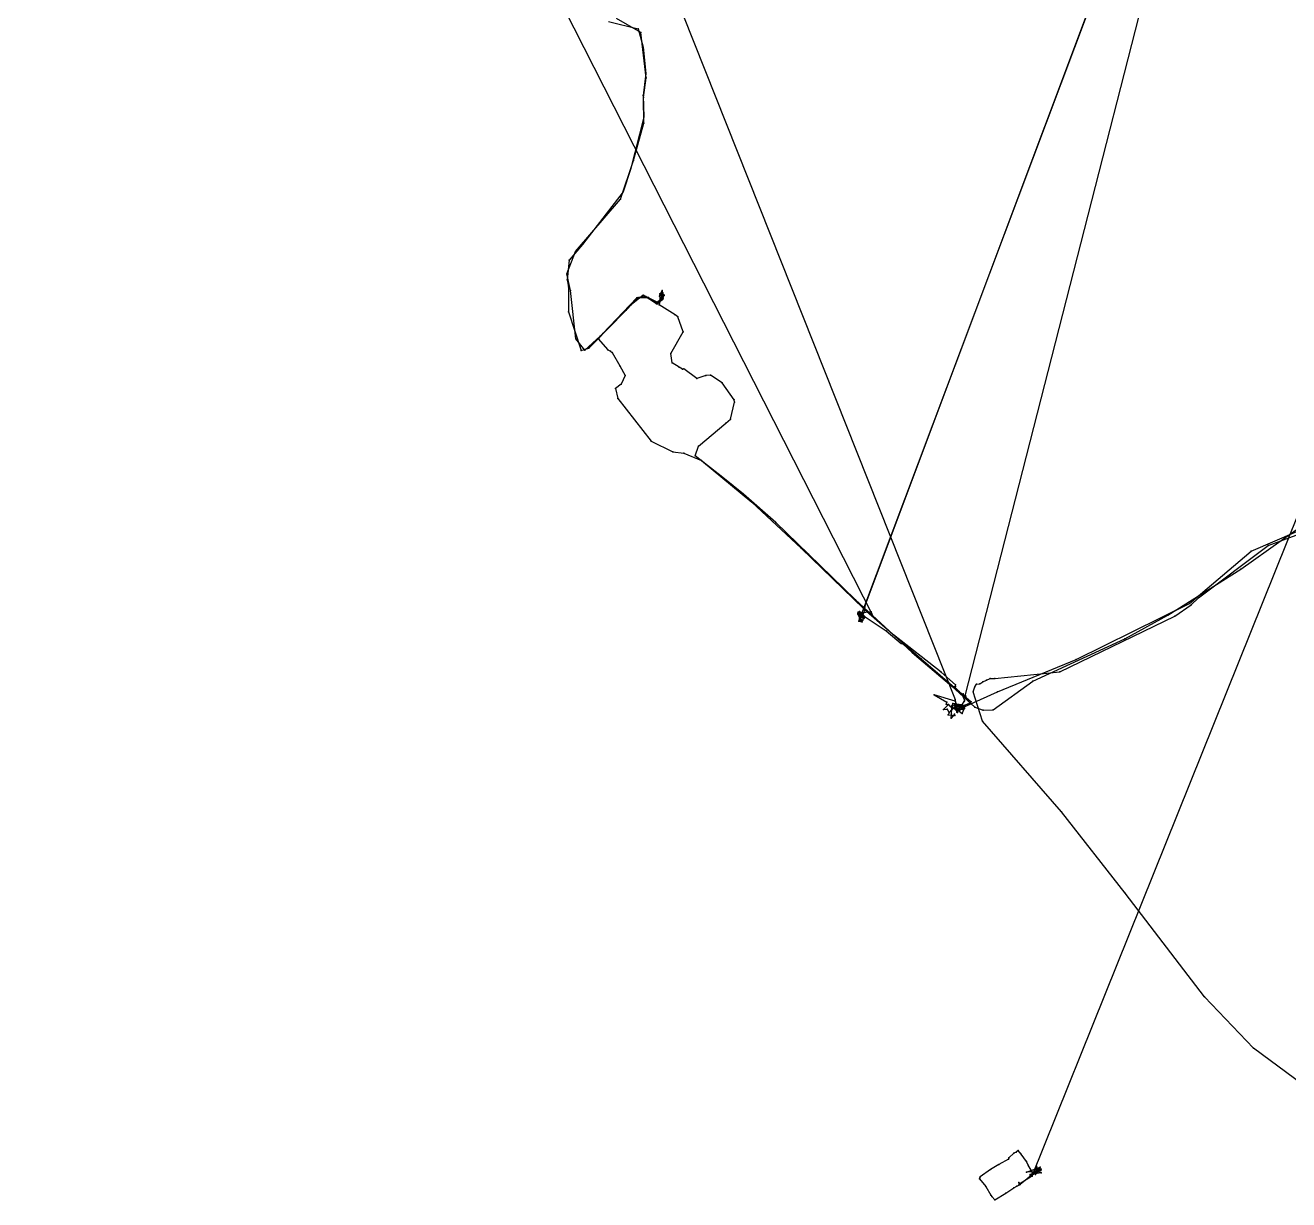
# Model space of a CAD drawing. Header units: metres. Extents: x 534009 to 558760, y 1823984 to 1869097.
# Drawn here: x 541107 to 543641, y 1834683 to 1837038 of the extents above; entities that cross this region are included whole.
import ezdxf

# ---------------------------------------------------------------- set-up
doc = ezdxf.new("R2010")
doc.units = ezdxf.units.M
doc.header["$MEASUREMENT"] = 0
doc.layers.add('Unknown_Line_Type', color=7, linetype='Continuous')
doc.layers.add('Unknown_Point_Feature', color=7, linetype='Continuous')

msp = doc.modelspace()

# ---------------------------------------------------------------- linework, layer by layer
at = {"layer": 'Unknown_Line_Type', "color": 4}
for points in [[(535104, 1850997.2, 650.5), (542807.1, 1835852.4, 242.4), (542803.2, 1835861.8, 219.8), (542800.8, 1835861.5, 218.4), (542776.9, 1835859.4, 189.5), (542784.6, 1835858.2, 211.1), (543698.2, 1838286.9, 370.7)], [(548046.3, 1846963.1, 480.3), (543125.7, 1834730.1, 210.2), (543126.1, 1834730.1, 211.6), (543126.7, 1834732.7, 211.6), (543125, 1834734.4, 211.6), (543126.1, 1834734.6, 212.6), (543126.1, 1834732.4, 214), (543122.9, 1834729.2, 213.1), (543122.3, 1834732.7, 214), (543122, 1834733.2, 214), (543123.5, 1834730.9, 216.4), (543123.7, 1834732.3, 216.9), (543122.9, 1834730.4, 209.7), (543123.3, 1834731.6, 209.7), (543122.5, 1834731, 208.7), (543125.8, 1834733.6, 208.7), (543134.5, 1834742.3, 215.5), (543134.8, 1834749.9, 220.3), (543138, 1834738.9, 221.2), (543131.3, 1834736.6, 223.2), (543132.9, 1834733.7, 225.6), (543136.2, 1834738.3, 228.4), (543135.7, 1834743.9, 224.1), (543144.4, 1834744.1, 219.3), (543140, 1834744.9, 219.3), (543143.7, 1834741.4, 218.8), (543143.7, 1834741.6, 216.9), (543132.6, 1834739.1, 218.4), (543115.1, 1834737.9, 218.4), (543142.3, 1834747.9, 197.7), (543139.7, 1834740.5, 184.7), (543144.1, 1834736.6, 176.5), (543132.4, 1834735.1, 197.7), (543130.4, 1834736.4, 204.9), (543102.5, 1834713.6, 210.2), (543101.8, 1834715.3, 211.1), (543125.1, 1834729.9, 212.1), (543128.9, 1834734, 212.6), (543118.5, 1834752.1, 214), (543115.1, 1834759.3, 214), (543104.5, 1834774.5, 213.6), (543098.2, 1834781.7, 214.5), (543094, 1834778.4, 215), (543089.5, 1834776.1, 215), (543079.6, 1834766.9, 215), (543079.3, 1834766, 215), (543078.9, 1834764.1, 214.5), (543059.4, 1834753.8, 215), (543042.7, 1834743.8, 215.5), (543022.2, 1834729, 215.5), (543021.4, 1834726.8, 215.9), (543020.9, 1834724.9, 216.4), (543033.5, 1834709.2, 215.9), (543043.3, 1834691.8, 216.4), (543045.1, 1834689.4, 216.4), (543051.3, 1834682.9, 216.4), (543073.3, 1834696, 218.4), (543089.7, 1834706.7, 218.4), (543095.7, 1834710, 217.9), (543099.7, 1834712, 217.4), (543100.4, 1834714.8, 215.9), (543100.6, 1834715.4, 217.4), (543099.8, 1834717.6, 215.5), (543100.6, 1834713.9, 215.9), (543102.1, 1834714.9, 214), (543100.4, 1834716, 217.9)], [(543692.5, 1838278.4, 351), (542791.5, 1835876.2, 338.5), (542788.6, 1835860.8, 263.1), (542780.5, 1835846.9, 216.9), (542781, 1835843.4, 206.8), (542783.7, 1835846.4, 209.2), (542780.8, 1835846.7, 209.7), (542779.6, 1835853.5, 215.9), (542780.3, 1835852.8, 217.4), (542779.3, 1835852.5, 225.1), (542776.5, 1835856.9, 227), (542779.1, 1835854.5, 232.8), (542777.6, 1835859.7, 241.9), (542777.2, 1835861.5, 244.3), (542780.8, 1835858.9, 243.4), (542783.1, 1835857.3, 238.5), (542778.3, 1835854.7, 228), (542782.1, 1835851.6, 228), (542782.1, 1835852.9, 227), (542782.7, 1835853.6, 228.9), (542782.4, 1835854.5, 227.5), (542780.3, 1835854.4, 231.8), (542780.2, 1835858, 234.7), (542783, 1835859.8, 236.6), (542780.1, 1835862.5, 236.6), (542785.6, 1835852.1, 237.1), (542787.5, 1835848.2, 233.7), (542790.7, 1835851.8, 233.7), (542788.7, 1835848.7, 231.8), (542788.4, 1835848.9, 231.3), (542786.5, 1835849.8, 228), (542784.6, 1835851.7, 222.7), (542787, 1835849.5, 226.1), (542786.4, 1835845.2, 221.7), (542782.7, 1835842.6, 222.2), (542784.8, 1835841.8, 223.2), (542785.5, 1835841.5, 221.2), (542779.8, 1835843, 216.9), (542778.6, 1835842.9, 215.5), (542780.5, 1835849.2, 214), (542786.4, 1835851.7, 214.5), (542788.2, 1835851.7, 214), (542788.2, 1835854.3, 213.1), (542789.6, 1835853.4, 214), (542833.6, 1835824, 213.6), (542863.8, 1835798.6, 215.5), (542867, 1835798, 219.8), (542885.6, 1835780.4, 220.8), (542965.1, 1835712.5, 222.7), (543011.2, 1835670.6, 223.6), (543028.1, 1835664.4, 224.1), (543048.1, 1835665.6, 225.1), (543127.9, 1835722.7, 213.1), (543311.9, 1835808, 214.5), (543398.2, 1835854.9, 212.6), (543544.6, 1835947.6, 216.9), (543706.5, 1836062.7, 227)], [(542992.9, 1835692.8, 215), (542991.2, 1835691.8, 223.6), (542990.9, 1835692.3, 224.6), (542987.7, 1835697.5, 228), (542991.2, 1835690.8, 224.1), (543588.4, 1838024.1, 361.6)], [(542272.4, 1837445.3, 240.5), (542972, 1835686.2, 265.9), (542973.2, 1835672.3, 232.3), (542974.8, 1835675.4, 228), (542971.2, 1835675.4, 228), (542972.5, 1835675.2, 229.9), (542971, 1835673, 228.4), (542973.8, 1835672.6, 229.9), (542977.6, 1835673, 230.9), (542980.7, 1835674, 230.9), (542984.2, 1835675.4, 230.9), (542986.8, 1835676.9, 230.9), (542990.1, 1835682.1, 231.8), (542990.4, 1835683.6, 231.3), (542990.8, 1835685.4, 231.3), (542986.7, 1835694.6, 230.9), (542970.8, 1835711.2, 232.8), (542972.5, 1835712.1, 237.6), (542972.2, 1835715.3, 241.4), (542943.7, 1835740.9, 240.9), (542848.4, 1835815.6, 229.9), (542772.2, 1835885.8, 226.5), (542677.9, 1835977.6, 224.6), (542611.9, 1836040.9, 223.2), (542547.3, 1836097.9, 219.3), (542505.7, 1836131.1, 213.1), (542450.5, 1836174.9, 215), (542456.7, 1836193.8, 215.5), (542512.1, 1836240.2, 215.5), (542521.1, 1836248.1, 215.9), (542529, 1836282.4, 218.4), (542528.4, 1836287.1, 218.4), (542504.2, 1836321.2, 220.8), (542481.3, 1836336.8, 220.3), (542471.8, 1836336, 221.2), (542453.9, 1836330, 221.2), (542427.4, 1836349, 222.2), (542425, 1836348.7, 222.7), (542418.3, 1836352.4, 223.6), (542404.2, 1836361.3, 224.1), (542401.3, 1836379.9, 224.1), (542426.5, 1836423.4, 225.6), (542415.5, 1836453.6, 230.4), (542410, 1836457.2, 231.3), (542378.2, 1836477.3, 232.3), (542381.6, 1836488.5, 232.3), (542382.8, 1836489.1, 232.8), (542385.1, 1836496.4, 231.3), (542384.4, 1836498.3, 228.4), (542383, 1836496, 227), (542382.8, 1836495.2, 226.5), (542384, 1836494.4, 227.5), (542385, 1836497.1, 229.4), (542381.8, 1836489.7, 228.4), (542381.5, 1836492, 224.6), (542380.4, 1836492.4, 225.6), (542378.7, 1836494.6, 223.2), (542384, 1836506.6, 223.2), (542384.3, 1836505.9, 223.2), (542383.3, 1836490.7, 225.1), (542384.2, 1836487.4, 226.1), (542372.7, 1836479.4, 225.1), (542346.1, 1836496.7, 224.6), (542321.9, 1836477.5, 224.6), (542260, 1836414.4, 220.3), (542228.9, 1836386.6, 217.4), (542210.9, 1836409.6, 215), (542200.5, 1836506.2, 215), (542193.2, 1836539.7, 214), (542210, 1836584.2, 212.6), (542300.6, 1836689.6, 214.5), (542326.4, 1836766.7, 216.9), (542347.3, 1836841.9, 219.3), (542346.7, 1836893, 223.2), (542351.9, 1836932.9, 225.6), (542341.2, 1837023.6, 232.8), (542292.6, 1837051.8, 235.2)], [(542276.6, 1837045.5, 232.3), (542336, 1837030.9, 235.7), (542346.3, 1836994.5, 236.1), (542351.5, 1836941.3, 235.2), (542346, 1836897.4, 232.8), (542347.2, 1836853.8, 228.9), (542320.3, 1836748.7, 220.8), (542305.7, 1836704.3, 219.3), (542224.3, 1836598.3, 216.9), (542197.7, 1836567.4, 215.9), (542193.4, 1836527.4, 215.5), (542196.5, 1836513.5, 215.5), (542196.2, 1836463.2, 217.9), (542221.8, 1836385.9, 220.8), (542237.2, 1836390.4, 220.3), (542312.1, 1836467.1, 223.6), (542336.2, 1836492.2, 225.6), (542357, 1836492, 225.1), (542374.5, 1836479.8, 226.1), (542373.3, 1836480.3, 226.1), (542374.4, 1836480.1, 226.1), (542385.2, 1836488.6, 225.6), (542383.8, 1836489.6, 225.6), (542382.3, 1836491.3, 227), (542383, 1836490.9, 227), (542381.9, 1836490.2, 230.4), (542382.6, 1836490.2, 235.2), (542384.4, 1836489.3, 235.2), (542383.8, 1836489.7, 232.8), (542382.3, 1836489.8, 231.8), (542384.1, 1836491, 231.3), (542380.2, 1836490.1, 226.1), (542379.9, 1836490.3, 226.1), (542381.2, 1836490.1, 227), (542382, 1836490.2, 228), (542382.8, 1836489.9, 228.4), (542384.9, 1836493.7, 230.4), (542381.4, 1836497.2, 231.3), (542381, 1836498.4, 231.8), (542379.7, 1836499.5, 232.3), (542379.4, 1836499.2, 232.3), (542382.4, 1836498.7, 229.9), (542386.9, 1836498.2, 228.9), (542388.2, 1836496.9, 233.3), (542388.1, 1836496.1, 234.7), (542387.9, 1836496.7, 237.1), (542387, 1836496.7, 241.4), (542386.8, 1836496.5, 245.3), (542386.6, 1836496.1, 241.4), (542385.9, 1836497.9, 237.6), (542385.1, 1836498.1, 237.1), (542384.7, 1836496.8, 237.6), (542384.4, 1836498.6, 235.2), (542383.7, 1836498.3, 234.2), (542382.4, 1836499, 230.9), (542383, 1836497.9, 230.4), (542382.8, 1836497.7, 228.4), (542382.7, 1836498.3, 228.9), (542380.8, 1836498.4, 229.9), (542380.2, 1836497.4, 229.9), (542380.8, 1836498.9, 229.4), (542380.6, 1836500, 229.4), (542384.6, 1836499.1, 224.1), (542385.4, 1836499, 222.2), (542384.6, 1836500.9, 223.2), (542385.2, 1836501.5, 220.8), (542383.7, 1836495.5, 224.6), (542380.2, 1836491, 230.4), (542380.8, 1836490, 233.3), (542379.9, 1836489.6, 232.8), (542379.8, 1836489.3, 232.3), (542381.9, 1836488.5, 231.8), (542386, 1836491.7, 228), (542386.1, 1836491, 226.1), (542383.3, 1836489.5, 228.4), (542383.5, 1836489.6, 232.3), (542380.6, 1836488.1, 232.3), (542379.2, 1836487.1, 231.8), (542386.4, 1836494, 226.1), (542381.5, 1836489.6, 226.5), (542383.6, 1836489.2, 228.4), (542384.2, 1836489.7, 228), (542374.4, 1836483, 228.9), (542351.3, 1836494, 226.5), (542333, 1836491.5, 226.1), (542265.3, 1836420.3, 223.6), (542255.9, 1836409.3, 222.7), (542275.4, 1836387.5, 221.2), (542280.8, 1836384.5, 221.2), (542283.5, 1836381.8, 221.2), (542299.4, 1836355.5, 220.3), (542310.2, 1836335.7, 218.8), (542302.1, 1836318.1, 217.9), (542290.3, 1836309.5, 217.9), (542295, 1836289.7, 217.9), (542362.3, 1836204.2, 215.9), (542405.4, 1836182.5, 214.5), (542427.3, 1836179.8, 214), (542462.7, 1836165.6, 214), (542564.1, 1836082.1, 212.6), (542663, 1835989.7, 215.9), (542788.7, 1835868, 218.4), (542903.6, 1835767.7, 221.7), (542980.1, 1835702.4, 224.1), (543004.1, 1835681.1, 226.5), (543000.1, 1835677.9, 228.4), (542996.3, 1835676.5, 228.9), (542991.6, 1835674.6, 228.9), (542986, 1835673, 229.4), (542980.7, 1835672, 229.4), (542977, 1835671.2, 229.4), (542974.2, 1835671.8, 229.4), (542972.6, 1835673.4, 229.4), (542970.2, 1835674.2, 229.9), (542963.3, 1835671.3, 231.3), (542960.2, 1835674, 233.7), (542964.4, 1835670.6, 237.1), (542965.3, 1835666.2, 240), (542959.9, 1835660, 244.8), (542968.2, 1835668.8, 250.1), (542977, 1835672.1, 259.2), (542972, 1835682.7, 258.2), (542930, 1835695.4, 256.3), (542954.9, 1835680.6, 238.1), (542953.7, 1835676.4, 226.1), (542956.3, 1835675.1, 230.9), (542958.2, 1835675.8, 235.2), (542948.2, 1835666.1, 233.3), (542955.5, 1835666.5, 227.5), (542960, 1835659, 231.8), (542957.7, 1835655.2, 233.3), (542971.1, 1835654.1, 240.9), (542970.7, 1835656.4, 244.3), (542963.9, 1835648.5, 243.4), (542964.6, 1835656.8, 241.9), (542965.4, 1835668.2, 240.5), (542966.9, 1835677.6, 232.8), (542974.2, 1835675.4, 235.2), (542983.8, 1835675.4, 239.5), (542967.2, 1835678.3, 241.4), (542965.3, 1835673.4, 237.1), (542967, 1835669.5, 234.2), (542977, 1835671.9, 231.8), (542976.3, 1835666.9, 234.7), (542987.5, 1835666.7, 250.6), (542983, 1835674.5, 252), (542987.3, 1835674.1, 253), (542980.6, 1835667.5, 257.3), (542972.9, 1835672.4, 260.2), (542973.9, 1835668.6, 253.4), (542979.7, 1835662.7, 259.2), (542985.7, 1835657.9, 260.6), (542989.7, 1835667.2, 265), (542990.2, 1835673.5, 272.2), (542990.4, 1835668.2, 277), (542986.7, 1835667.9, 293.8), (542985.2, 1835672.9, 279.9), (542984.9, 1835671, 255.4), (542983.7, 1835675, 251), (542974.9, 1835660.9, 251), (542976.7, 1835660.3, 247.7), (542973.1, 1835669.6, 236.1), (542969.7, 1835668, 236.1), (542975.5, 1835662.9, 234.2), (542978.9, 1835663.7, 234.2), (542981.9, 1835665.4, 233.7), (542985.1, 1835667.8, 233.3), (542988.8, 1835670.5, 232.8), (543057, 1835701.2, 232.3), (543214.2, 1835766.3, 234.2), (543442.1, 1835878.3, 240.5), (543565.4, 1835983.7, 245.3), (543748.9, 1836062.2, 249.6)], [(543735, 1834865, 240.9), (543569.9, 1834986.7, 240.5), (543472.2, 1835090, 241.9), (543313.1, 1835297.4, 244.8), (543185, 1835461, 247.2), (543026.4, 1835642.8, 250.1), (543008, 1835701.2, 249.6), (543011.1, 1835711.7, 250.6), (543014.3, 1835716.8, 251), (543021.5, 1835717.8, 250.1), (543027.6, 1835721.3, 249.6), (543034.6, 1835724.6, 249.6), (543041.9, 1835728, 249.1), (543051.7, 1835728.1, 248.6), (543181.9, 1835741.5, 247.7), (543412.4, 1835853.2, 253.9), (543445.3, 1835876.1, 255.4), (543460.2, 1835889.7, 256.3), (543599.4, 1835995, 264), (543855.1, 1836089.1, 276)]]:
    msp.add_polyline3d(points, dxfattribs=at)
at = {"layer": 'Unknown_Point_Feature'}
for p in [(542336, 1837030.9, 235.7), (542341.2, 1837023.6, 232.8), (542346.3, 1836994.5, 236.1), (542351.5, 1836941.3, 235.2), (542351.9, 1836932.9, 225.6), (542346, 1836897.4, 232.8), (542346.7, 1836893, 223.2), (542347.2, 1836853.8, 228.9), (542347.3, 1836841.9, 219.3), (542320.3, 1836748.7, 220.8), (542326.4, 1836766.7, 216.9), (542305.7, 1836704.3, 219.3), (542300.6, 1836689.6, 214.5), (542224.3, 1836598.3, 216.9), (542197.7, 1836567.4, 215.9), (542210, 1836584.2, 212.6), (542193.2, 1836539.7, 214), (542193.4, 1836527.4, 215.5), (542196.5, 1836513.5, 215.5), (542200.5, 1836506.2, 215), (542333, 1836491.5, 226.1), (542336.2, 1836492.2, 225.6), (542346.1, 1836496.7, 224.6), (542351.3, 1836494, 226.5), (542357, 1836492, 225.1), (542378.7, 1836494.6, 223.2), (542379.4, 1836499.2, 232.3), (542379.7, 1836499.5, 232.3), (542379.8, 1836489.3, 232.3), (542379.9, 1836490.3, 226.1), (542379.9, 1836489.6, 232.8), (542380.2, 1836497.4, 229.9), (542380.2, 1836491, 230.4), (542380.2, 1836490.1, 226.1), (542380.4, 1836492.4, 225.6), (542380.6, 1836500, 229.4), (542380.8, 1836498.9, 229.4), (542380.8, 1836498.4, 229.9), (542380.8, 1836490, 233.3), (542381, 1836498.4, 231.8), (542381.2, 1836490.1, 227), (542381.4, 1836497.2, 231.3), (542381.5, 1836492, 224.6), (542381.5, 1836489.6, 226.5), (542381.6, 1836488.5, 232.3), (542381.8, 1836489.7, 228.4), (542381.9, 1836490.2, 230.4), (542381.9, 1836488.5, 231.8), (542382, 1836490.2, 228), (542382.3, 1836491.3, 227), (542382.3, 1836489.8, 231.8), (542382.4, 1836499, 230.9), (542382.4, 1836498.7, 229.9), (542382.6, 1836490.2, 235.2), (542382.7, 1836498.3, 228.9), (542382.8, 1836497.7, 228.4), (542382.8, 1836495.2, 226.5), (542382.8, 1836489.9, 228.4), (542382.8, 1836489.1, 232.8), (542383, 1836497.9, 230.4), (542383, 1836496, 227), (542383, 1836490.9, 227), (542383.3, 1836490.7, 225.1), (542383.3, 1836489.5, 228.4), (542383.5, 1836489.6, 232.3), (542383.6, 1836489.2, 228.4), (542383.7, 1836498.3, 234.2), (542383.7, 1836495.5, 224.6), (542383.8, 1836489.7, 232.8), (542383.8, 1836489.6, 225.6), (542384, 1836506.6, 223.2), (542384, 1836494.4, 227.5), (542384.1, 1836491, 231.3), (542384.2, 1836489.7, 228), (542384.3, 1836505.9, 223.2), (542384.4, 1836498.6, 235.2), (542384.4, 1836498.3, 228.4), (542384.4, 1836489.3, 235.2), (542384.6, 1836500.9, 223.2), (542384.6, 1836499.1, 224.1), (542384.7, 1836496.8, 237.6), (542384.9, 1836493.7, 230.4), (542385, 1836497.1, 229.4), (542385.1, 1836498.1, 237.1), (542385.1, 1836496.4, 231.3), (542385.2, 1836501.5, 220.8), (542385.2, 1836488.6, 225.6), (542385.4, 1836499, 222.2), (542385.9, 1836497.9, 237.6), (542386, 1836491.7, 228), (542386.1, 1836491, 226.1), (542386.4, 1836494, 226.1), (542386.6, 1836496.1, 241.4), (542386.8, 1836496.5, 245.3), (542386.9, 1836498.2, 228.9), (542387, 1836496.7, 241.4), (542387.9, 1836496.7, 237.1), (542388.1, 1836496.1, 234.7), (542388.2, 1836496.9, 233.3), (542196.2, 1836463.2, 217.9), (542312.1, 1836467.1, 223.6), (542321.9, 1836477.5, 224.6), (542372.7, 1836479.4, 225.1), (542373.3, 1836480.3, 226.1), (542374.4, 1836483, 228.9), (542374.4, 1836480.1, 226.1), (542374.5, 1836479.8, 226.1), (542378.2, 1836477.3, 232.3), (542379.2, 1836487.1, 231.8), (542380.6, 1836488.1, 232.3), (542384.2, 1836487.4, 226.1), (542410, 1836457.2, 231.3), (542415.5, 1836453.6, 230.4), (542260, 1836414.4, 220.3), (542265.3, 1836420.3, 223.6), (542426.5, 1836423.4, 225.6), (542210.9, 1836409.6, 215), (542237.2, 1836390.4, 220.3), (542255.9, 1836409.3, 222.7), (542275.4, 1836387.5, 221.2), (542221.8, 1836385.9, 220.8), (542228.9, 1836386.6, 217.4), (542280.8, 1836384.5, 221.2), (542283.5, 1836381.8, 221.2), (542401.3, 1836379.9, 224.1), (542299.4, 1836355.5, 220.3), (542404.2, 1836361.3, 224.1), (542418.3, 1836352.4, 223.6), (542425, 1836348.7, 222.7), (542427.4, 1836349, 222.2), (542481.3, 1836336.8, 220.3), (542302.1, 1836318.1, 217.9), (542310.2, 1836335.7, 218.8), (542453.9, 1836330, 221.2), (542471.8, 1836336, 221.2), (542504.2, 1836321.2, 220.8), (542290.3, 1836309.5, 217.9), (542295, 1836289.7, 217.9), (542528.4, 1836287.1, 218.4), (542529, 1836282.4, 218.4), (542512.1, 1836240.2, 215.5), (542521.1, 1836248.1, 215.9), (542362.3, 1836204.2, 215.9), (542456.7, 1836193.8, 215.5), (542405.4, 1836182.5, 214.5), (542427.3, 1836179.8, 214), (542450.5, 1836174.9, 215), (542462.7, 1836165.6, 214), (542505.7, 1836131.1, 213.1), (542547.3, 1836097.9, 219.3), (542564.1, 1836082.1, 212.6), (542611.9, 1836040.9, 223.2), (542663, 1835989.7, 215.9), (543565.4, 1835983.7, 245.3), (543599.4, 1835995, 264), (542677.9, 1835977.6, 224.6), (543544.6, 1835947.6, 216.9), (542772.2, 1835885.8, 226.5), (543460.2, 1835889.7, 256.3), (542776.5, 1835856.9, 227), (542776.9, 1835859.4, 189.5), (542777.2, 1835861.5, 244.3), (542777.6, 1835859.7, 241.9), (542780.1, 1835862.5, 236.6), (542780.2, 1835858, 234.7), (542780.8, 1835858.9, 243.4), (542783, 1835859.8, 236.6), (542783.1, 1835857.3, 238.5), (542784.6, 1835858.2, 211.1), (542788.6, 1835860.8, 263.1), (542788.7, 1835868, 218.4), (542791.5, 1835876.2, 338.5), (542800.8, 1835861.5, 218.4), (542803.2, 1835861.8, 219.8), (543398.2, 1835854.9, 212.6), (543442.1, 1835878.3, 240.5), (543445.3, 1835876.1, 255.4), (542778.3, 1835854.7, 228), (542778.6, 1835842.9, 215.5), (542779.1, 1835854.5, 232.8), (542779.3, 1835852.5, 225.1), (542779.6, 1835853.5, 215.9), (542779.8, 1835843, 216.9), (542780.3, 1835854.4, 231.8), (542780.3, 1835852.8, 217.4), (542780.5, 1835849.2, 214), (542780.5, 1835846.9, 216.9), (542780.8, 1835846.7, 209.7), (542781, 1835843.4, 206.8), (542782.1, 1835852.9, 227), (542782.1, 1835851.6, 228), (542782.4, 1835854.5, 227.5), (542782.7, 1835853.6, 228.9), (542782.7, 1835842.6, 222.2), (542783.7, 1835846.4, 209.2), (542784.6, 1835851.7, 222.7), (542784.8, 1835841.8, 223.2), (542785.5, 1835841.5, 221.2), (542785.6, 1835852.1, 237.1), (542786.4, 1835851.7, 214.5), (542786.4, 1835845.2, 221.7), (542786.5, 1835849.8, 228), (542787, 1835849.5, 226.1), (542787.5, 1835848.2, 233.7), (542788.2, 1835854.3, 213.1), (542788.2, 1835851.7, 214), (542788.4, 1835848.9, 231.3), (542788.7, 1835848.7, 231.8), (542789.6, 1835853.4, 214), (542790.7, 1835851.8, 233.7), (542807.1, 1835852.4, 242.4), (543412.4, 1835853.2, 253.9), (542833.6, 1835824, 213.6), (542848.4, 1835815.6, 229.9), (543311.9, 1835808, 214.5), (542863.8, 1835798.6, 215.5), (542867, 1835798, 219.8), (542885.6, 1835780.4, 220.8), (542903.6, 1835767.7, 221.7), (543214.2, 1835766.3, 234.2), (542943.7, 1835740.9, 240.9), (543051.7, 1835728.1, 248.6), (543181.9, 1835741.5, 247.7), (542965.1, 1835712.5, 222.7), (542970.8, 1835711.2, 232.8), (542972.2, 1835715.3, 241.4), (542972.5, 1835712.1, 237.6), (543011.1, 1835711.7, 250.6), (543014.3, 1835716.8, 251), (543021.5, 1835717.8, 250.1), (543027.6, 1835721.3, 249.6), (543034.6, 1835724.6, 249.6), (543041.9, 1835728, 249.1), (543127.9, 1835722.7, 213.1), (542930, 1835695.4, 256.3), (542954.9, 1835680.6, 238.1), (542966.9, 1835677.6, 232.8), (542967.2, 1835678.3, 241.4), (542972, 1835686.2, 265.9), (542972, 1835682.7, 258.2), (542980.1, 1835702.4, 224.1), (542986.7, 1835694.6, 230.9), (542987.7, 1835697.5, 228), (542990.1, 1835682.1, 231.8), (542990.4, 1835683.6, 231.3), (542990.8, 1835685.4, 231.3), (542990.9, 1835692.3, 224.6), (542991.2, 1835691.8, 223.6), (542991.2, 1835690.8, 224.1), (542992.9, 1835692.8, 215), (543000.1, 1835677.9, 228.4), (543004.1, 1835681.1, 226.5), (543008, 1835701.2, 249.6), (543057, 1835701.2, 232.3), (542948.2, 1835666.1, 233.3), (542953.7, 1835676.4, 226.1), (542955.5, 1835666.5, 227.5), (542956.3, 1835675.1, 230.9), (542957.7, 1835655.2, 233.3), (542958.2, 1835675.8, 235.2), (542959.9, 1835660, 244.8), (542960, 1835659, 231.8), (542960.2, 1835674, 233.7), (542963.3, 1835671.3, 231.3), (542964.4, 1835670.6, 237.1), (542964.6, 1835656.8, 241.9), (542965.3, 1835673.4, 237.1), (542965.3, 1835666.2, 240), (542965.4, 1835668.2, 240.5), (542967, 1835669.5, 234.2), (542968.2, 1835668.8, 250.1), (542969.7, 1835668, 236.1), (542970.2, 1835674.2, 229.9), (542970.7, 1835656.4, 244.3), (542971, 1835673, 228.4), (542971.1, 1835654.1, 240.9), (542971.2, 1835675.4, 228), (542972.5, 1835675.2, 229.9), (542972.6, 1835673.4, 229.4), (542972.9, 1835672.4, 260.2), (542973.1, 1835669.6, 236.1), (542973.2, 1835672.3, 232.3), (542973.8, 1835672.6, 229.9), (542973.9, 1835668.6, 253.4), (542974.2, 1835675.4, 235.2), (542974.2, 1835671.8, 229.4), (542974.8, 1835675.4, 228), (542974.9, 1835660.9, 251), (542975.5, 1835662.9, 234.2), (542976.3, 1835666.9, 234.7), (542976.7, 1835660.3, 247.7), (542977, 1835672.1, 259.2), (542977, 1835671.9, 231.8), (542977, 1835671.2, 229.4), (542977.6, 1835673, 230.9), (542978.9, 1835663.7, 234.2), (542979.7, 1835662.7, 259.2), (542980.6, 1835667.5, 257.3), (542980.7, 1835674, 230.9), (542980.7, 1835672, 229.4), (542981.9, 1835665.4, 233.7), (542983, 1835674.5, 252), (542983.7, 1835675, 251), (542983.8, 1835675.4, 239.5), (542984.2, 1835675.4, 230.9), (542984.9, 1835671, 255.4), (542985.1, 1835667.8, 233.3), (542985.2, 1835672.9, 279.9), (542985.7, 1835657.9, 260.6), (542986, 1835673, 229.4), (542986.7, 1835667.9, 293.8), (542986.8, 1835676.9, 230.9), (542987.3, 1835674.1, 253), (542987.5, 1835666.7, 250.6), (542988.8, 1835670.5, 232.8), (542989.7, 1835667.2, 265), (542990.2, 1835673.5, 272.2), (542990.4, 1835668.2, 277), (542991.6, 1835674.6, 228.9), (542996.3, 1835676.5, 228.9), (543011.2, 1835670.6, 223.6), (543028.1, 1835664.4, 224.1), (543048.1, 1835665.6, 225.1), (542963.9, 1835648.5, 243.4), (543026.4, 1835642.8, 250.1), (543185, 1835461, 247.2), (543313.1, 1835297.4, 244.8), (543472.2, 1835090, 241.9), (543569.9, 1834986.7, 240.5), (543079.3, 1834766, 215), (543079.6, 1834766.9, 215), (543089.5, 1834776.1, 215), (543094, 1834778.4, 215), (543098.2, 1834781.7, 214.5), (543104.5, 1834774.5, 213.6), (543042.7, 1834743.8, 215.5), (543059.4, 1834753.8, 215), (543078.9, 1834764.1, 214.5), (543115.1, 1834759.3, 214), (543118.5, 1834752.1, 214), (543134.5, 1834742.3, 215.5), (543134.8, 1834749.9, 220.3), (543135.7, 1834743.9, 224.1), (543139.7, 1834740.5, 184.7), (543140, 1834744.9, 219.3), (543142.3, 1834747.9, 197.7), (543143.7, 1834741.6, 216.9), (543143.7, 1834741.4, 218.8), (543144.4, 1834744.1, 219.3), (543020.9, 1834724.9, 216.4), (543021.4, 1834726.8, 215.9), (543022.2, 1834729, 215.5), (543099.8, 1834717.6, 215.5), (543100.4, 1834716, 217.9), (543100.4, 1834714.8, 215.9), (543100.6, 1834715.4, 217.4), (543101.8, 1834715.3, 211.1), (543102.1, 1834714.9, 214), (543115.1, 1834737.9, 218.4), (543122, 1834733.2, 214), (543122.3, 1834732.7, 214), (543122.5, 1834731, 208.7), (543122.9, 1834730.4, 209.7), (543122.9, 1834729.2, 213.1), (543123.3, 1834731.6, 209.7), (543123.5, 1834730.9, 216.4), (543123.7, 1834732.3, 216.9), (543125, 1834734.4, 211.6), (543125.1, 1834729.9, 212.1), (543125.7, 1834730.1, 210.2), (543125.8, 1834733.6, 208.7), (543126.1, 1834734.6, 212.6), (543126.1, 1834732.4, 214), (543126.1, 1834730.1, 211.6), (543126.7, 1834732.7, 211.6), (543128.9, 1834734, 212.6), (543130.4, 1834736.4, 204.9), (543131.3, 1834736.6, 223.2), (543132.4, 1834735.1, 197.7), (543132.6, 1834739.1, 218.4), (543132.9, 1834733.7, 225.6), (543136.2, 1834738.3, 228.4), (543138, 1834738.9, 221.2), (543144.1, 1834736.6, 176.5), (543033.5, 1834709.2, 215.9), (543043.3, 1834691.8, 216.4), (543045.1, 1834689.4, 216.4), (543073.3, 1834696, 218.4), (543089.7, 1834706.7, 218.4), (543095.7, 1834710, 217.9), (543099.7, 1834712, 217.4), (543100.6, 1834713.9, 215.9), (543102.5, 1834713.6, 210.2), (543051.3, 1834682.9, 216.4)]:
    msp.add_point(p, dxfattribs=at)

doc.saveas('drawing.dxf')
